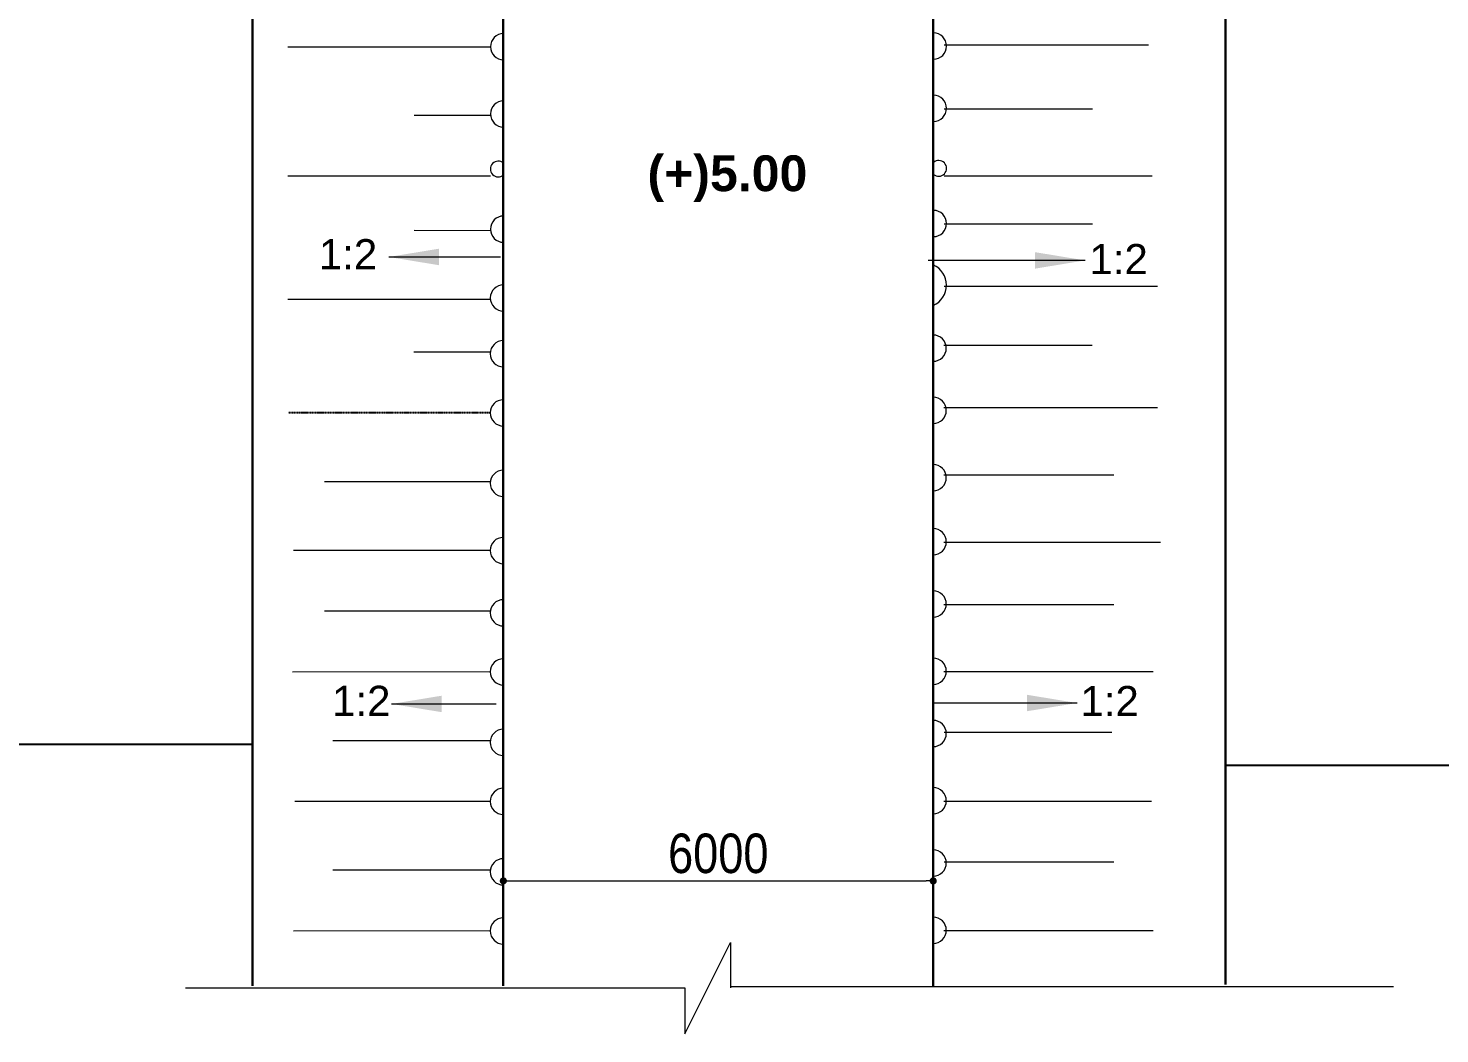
# Model space of a CAD drawing. Extents: x -119161 to 3778985, y -718511 to -30958.
# Drawn here: x 2619757 to 2639460, y -288976 to -274941 of the extents above; entities that cross this region are included whole.
import ezdxf

# ---------------------------------------------------------------- set-up
doc = ezdxf.new("R2010")
doc.units = 0
doc.header["$MEASUREMENT"] = 0
doc.linetypes.add('DASHED', pattern=[0.75, 0.5, -0.25])
doc.layers.get('0').update_dxf_attribs({"linetype": 'CONTINUOUS'})
doc.layers.get('DEFPOINTS').update_dxf_attribs({"linetype": 'CONTINUOUS'})
for name, color, linetype, lineweight in [('Dim', 7, 'CONTINUOUS', 9), ('Dimension', 8, 'CONTINUOUS', 18), ('Grid Line_Outer', 7, 'CONTINUOUS', 5), ('line2', 3, 'CONTINUOUS', 30)]:
    doc.layers.add(name, color=color, linetype=linetype, lineweight=lineweight)
doc.layers.add('LINE', color=7, linetype='CONTINUOUS')
doc.layers.add('Slope', color=8, linetype='CONTINUOUS')
doc.styles.add('1-2', font='arial.ttf')
doc.styles.add('ARIAL', font='ARIALN.TTF')
doc.styles.add('dimText', font='ARIALN.TTF')
doc.dimstyles.new('1-2', dxfattribs={"dimtxt": 240, "dimasz": 360, "dimexe": 120, "dimexo": 120, "dimgap": 24, "dimtad": 1, "dimdec": 0, "dimzin": 3, "dimdsep": 46, "dimtxsty": '1-2', "dimblk": 'DOTSMALL', "dimcen": 0, "dimdle": 120, "dimclrd": 256, "dimclre": 256, "dimclrt": 6, "dimadec": 0, "dimazin": 0, "dimtfac": 0.6, "dimtdec": 0, "dimtofl": 0, "dimtmove": 2, "dimatfit": 3, "dimfxl": 2, "dimfrac": 1, "dimtolj": 1, "dimtzin": 0, "dimlwd": 13, "dimlwe": 13, "dimarcsym": 0})
doc.dimstyles.new('dim_230', dxfattribs={"dimtxt": 460, "dimasz": 460, "dimexe": 230, "dimexo": 100, "dimgap": 100, "dimtad": 1, "dimdec": 0, "dimzin": 0, "dimdsep": 46, "dimtxsty": 'dimText', "dimcen": 0.09, "dimclrd": 256, "dimclre": 256, "dimclrt": 7, "dimadec": 0, "dimazin": 0, "dimtfac": 1, "dimtdec": 0, "dimtofl": 0, "dimtmove": 0, "dimatfit": 3, "dimfxl": 1, "dimtolj": 1, "dimtzin": 0, "dimlwd": -1, "dimlwe": -1, "dimarcsym": 0})

# ---------------------------------------------------------------- blocks, each defined once
blk = doc.blocks.new('_DotSmall')
at = {"color": 0, "linetype": 'ByBlock', "const_width": 0.5}
blk.add_lwpolyline([(-0.0625, 0, 1), (0.0625, 0, 1)], format="xyb", close=True, dxfattribs=at)
blk = doc.blocks.new('_Dot')
at = {"color": 0, "linetype": 'ByBlock', "lineweight": -2}
blk.add_line((-0.5, 0), (-1, 0), dxfattribs=at)
at = {"color": 0, "linetype": 'ByBlock', "const_width": 0.5}
blk.add_lwpolyline([(-0.25, 0, 1), (0.25, 0, 1)], format="xyb", close=True, dxfattribs=at)
blk = doc.blocks.new('*D1839')
at = {"layer": 'DEFPOINTS', "color": 0, "lineweight": -2, "ltscale": 500}
for p in [(2632389, -286842), (2632389, -287140), (2626389, -287357)]:
    blk.add_point(p, dxfattribs=at)
at = {"layer": 'Dim', "ltscale": 500}
for p, q in [((2626389, -287257), (2626389, -286612)), ((2632389, -287040), (2632389, -286612)), ((2626489, -286842), (2632289, -286842))]:
    blk.add_line(p, q, dxfattribs=at)
at = {"layer": 'Dim', "ltscale": 500, "xscale": 100, "yscale": 100, "zscale": 100, "rotation": 180}
blk.add_blockref('_Dot', (2626389, -286842), dxfattribs=at)
at = {"layer": 'Dim', "ltscale": 500, "xscale": 100, "yscale": 100, "zscale": 100}
blk.add_blockref('_Dot', (2632389, -286842), dxfattribs=at)
at = {"layer": 'Dim', "color": 7, "ltscale": 500, "insert": (2629389, -286461), "char_height": 550, "attachment_point": 5, "style": 'ARIAL'}
blk.add_mtext('\\A1;6000', dxfattribs=at)

msp = doc.modelspace()

# ---------------------------------------------------------------- linework, layer by layer
at = {"color": 5, "linetype": 'DASHED'}
msp.add_line((2626205.3, -280309.6), (2623388.6, -280309.6), dxfattribs=at)
at = {"layer": 'Dimension', "color": 5, "lineweight": 13, "ltscale": 2}
for p, q in [((2626208.6, -275206.3), (2623378.4, -275206.3)), ((2632544.1, -275172.7), (2635395.3, -275172.7)), ((2626209.9, -276159.8), (2625143.8, -276158.6)), ((2632542.8, -276064.1), (2634612.9, -276064.1)), ((2626208.5, -277006.5), (2623378.5, -277006.5)), ((2632542.8, -277002.8), (2635445.5, -277002.8)), ((2626209.9, -277767.5), (2625143.8, -277766.3)), ((2632542.8, -277671.8), (2634612.9, -277671.8)), ((2632542.8, -278540.8), (2635520.8, -278540.8)), ((2626208.5, -278728.2), (2623378.5, -278728.2)), ((2632539.6, -279366.9), (2634609.7, -279366.9)), ((2626206.6, -279462.2), (2625140.6, -279463.4)), ((2632539.6, -280235.9), (2635520.1, -280235.9)), ((2626206.6, -281270.3), (2623894.6, -281271.5)), ((2632539.6, -281174.6), (2634910.9, -281174.6)), ((2632539.6, -282113.3), (2635561.9, -282113.3)), ((2626205.3, -282231.3), (2623460.4, -282231.3)), ((2626206.6, -283078), (2623894.6, -283079.2)), ((2632539.6, -282982.3), (2634910.9, -282982.3)), ((2626205.9, -283924.7), (2623443.7, -283926.7)), ((2632539.6, -283921.1), (2635461.5, -283921.1)), ((2626206.6, -284885.7), (2624008.5, -284886.5)), ((2632540.9, -284767.7), (2634884.3, -284767.7)), ((2626205.9, -285732.4), (2623476.9, -285734.4)), ((2632539.6, -285728.8), (2635436.3, -285728.8)), ((2632540.9, -286575.5), (2634909.4, -286575.5)), ((2626206.6, -286693.5), (2624008.4, -286694.2)), ((2626205.9, -287540.2), (2623460.2, -287543.1)), ((2632539.6, -287536.5), (2635461.4, -287536.5))]:
    msp.add_line(p, q, dxfattribs=at)
at = {"layer": 'Dimension', "color": 4, "lineweight": 18, "ltscale": 2}
for p, q in [((2628924.2, -288975.7, 0), (2629560, -287702.4, 0)), ((2629560, -287702.4, 0), (2629561, -288333.5)), ((2621952.6, -288333.5, 0), (2628924.2, -288333.5)), ((2628924.2, -288333.5), (2628924.2, -288975.7, 0)), ((2629561, -288316.4), (2638814, -288316.5))]:
    msp.add_line(p, q, dxfattribs=at)
at = {"layer": 'Dimension', "color": 0, "lineweight": 30, "ltscale": 2}
for points in [[(2622886.1, -270562.6), (2622886.1, -288305.6)], [(2636468.1, -270752), (2636468.1, -288288.6)]]:
    msp.add_lwpolyline(points, dxfattribs=at)
at = {"layer": 'Dimension', "color": 5, "lineweight": 13, "ltscale": 2}
for centre, radius, start, end in [((2626391.8, -275198.7), 183.3, 90, 270), ((2632392.3, -275189.8), 183.3, 270, 90), ((2626391.8, -276137.5), 183.3, 90, 270), ((2632392.3, -276058.8), 183.3, 270, 90), ((2626319, -276906.5), 110.6, 48.87025, 311.12975), ((2632465, -276897.5), 110.6, 228.87025, 131.12975), ((2626391.8, -277745.2), 183.3, 90, 270), ((2632392.3, -277666.5), 183.3, 270, 90), ((2632263.6, -278527.1), 310.6, 294.1958, 65.8042), ((2626390.4, -278705.8), 183.3, 90, 270), ((2626388.5, -279484.5), 183.3, 90, 270), ((2632389.1, -279406.2), 183.3, 270, 90), ((2626388.5, -280309.6), 183.3, 90, 270), ((2632389.1, -280275.3), 183.3, 270, 90), ((2626388.5, -281292.6), 183.3, 90, 270), ((2632389.1, -281214), 183.3, 270, 90), ((2632389.1, -282108), 183.3, 270, 90), ((2626388.5, -282231.3), 183.3, 90, 270), ((2626388.5, -283100.4), 183.3, 90, 270), ((2632389.1, -282977), 183.3, 270, 90), ((2626389.2, -283924.6), 183.3, 90.04259, 270.04259), ((2632389.1, -283915.7), 183.3, 270, 90), ((2632389.1, -284784.7), 183.3, 270, 90), ((2626388.5, -284908.1), 183.3, 90, 270), ((2626389.2, -285732.3), 183.3, 90.04259, 270.04259), ((2632389.1, -285723.5), 183.3, 270, 90), ((2632389.1, -286592.5), 183.3, 270, 90), ((2626388.5, -286715.8), 183.3, 90, 270), ((2626389.2, -287540), 183.3, 90.04259, 270.04259), ((2632389.1, -287531.2), 183.3, 270, 90)]:
    msp.add_arc(centre, radius, start, end, dxfattribs=at)
at = {"layer": 'LINE', "color": 0, "linetype": 'ByBlock', "lineweight": -2}
msp.add_line((2649323.7, -285231.9), (2636468.1, -285231.9), dxfattribs=at)
at = {"layer": 'line2', "color": 3}
for points in [[(2626392.1, -245246.6), (2626387.7, -288305.6)], [(2632389.1, -245246.6), (2632389.1, -288305.6)]]:
    msp.add_lwpolyline(points, dxfattribs=at)
at = {"layer": 'Slope', "ltscale": 50}
for p, q in [((2622886.6, -288305.6, 0), (2622886.6, -279418.8)), ((2622886.1, -284937.5), (2610185, -284937.5))]:
    msp.add_line(p, q, dxfattribs=at)

# ---------------------------------------------------------------- texts
at = {"layer": 'Dimension', "color": 0, "lineweight": 13, "ltscale": 2, "insert": (2629516.3, -277040.9, 0), "char_height": 500, "width": 2351.861, "attachment_point": 5, "style": '1-2'}
msp.add_mtext('{\\fArial|b1|i0|c0|p34;\\C6;(+)5.00}', dxfattribs=at)
at = {"layer": 'Dimension', "color": 0, "lineweight": 13, "ltscale": 2, "char_height": 420, "attachment_point": 5, "style": '1-2'}
for insert in [(2624220.7, -278094.7, 0), (2634977.1, -278163), (2624405.5, -284328.7), (2634851.1, -284331.8, 0)]:
    msp.add_mtext('1:2', dxfattribs=dict(at, insert=insert))

# ---------------------------------------------------------------- dimensions: what is measured, and where the dimension line sits
at = {"layer": 'Dim', "ltscale": 500}
dim = msp.add_linear_dim(base=(2632389.1, -286842), p1=(2626389, -287356.7), p2=(2632389.1, -287139.9), dimstyle='dim_230', override={"dimtxt": 550, "dimasz": 100, "dimtxsty": 'ARIAL', "dimblk1": 'Dot', "dimblk2": 'Dot', "dimsah": 1, "dimtmove": 2}, dxfattribs=at)
dim.commit()
dim.dimension.update_dxf_attribs({"geometry": '*D1839', "text_midpoint": (2629389.1, -286461.1)})

# ---------------------------------------------------------------- leaders
at = {"layer": 'Grid Line_Outer', "ltscale": 2}
for points in [[(2624789.6, -278133.4), (2626351.4, -278133.4)], [(2634510.3, -278181.6), (2632317.2, -278181.6)], [(2624828.8, -284372.1), (2626289.9, -284372.1)], [(2634396.9, -284359.2, 0), (2632394.4, -284359.2, 0)]]:
    msp.add_leader(points, dimstyle='1-2', override={"dimasz": 700, "dimgap": 24, "dimtad": 0}, dxfattribs=at)

doc.saveas('drawing.dxf')
